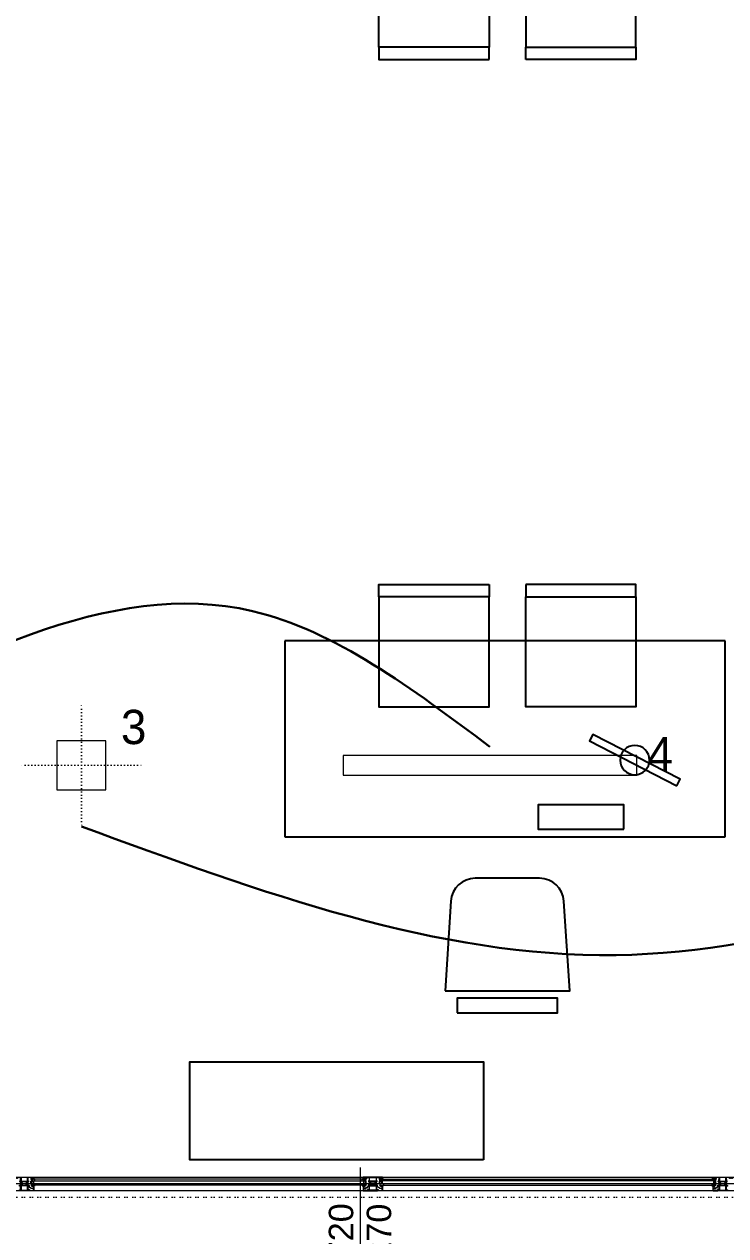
# Model space of a CAD drawing. Extents: x -2012 to 34975, y -1043 to 8321.
# Drawn here: x 31013.4 to 31300.1, y 2411.8 to 2906.6 of the extents above; entities that cross this region are included whole.
import ezdxf
from ezdxf.enums import TextEntityAlignment as Align

# ---------------------------------------------------------------- set-up
doc = ezdxf.new("R2010")
doc.units = 0
doc.header["$LTSCALE"] = 25
doc.linetypes.add('DOT2', pattern=[0.125, 0, -0.125])
doc.layers.get('0').update_dxf_attribs({"color": 9, "lineweight": 9})
for name, color, linetype, lineweight in [('05', 9, 'Continuous', 9), ('06D', 9, 'Continuous', 9), ('10', 9, 'Continuous', 9), ('15', 9, 'Continuous', 9), ('20', 9, 'DOT2', 9), ('22', 8, 'Continuous', 9), ('31', 9, 'Continuous', 9), ('35', 9, 'Continuous', 9), ('E-KABLO', 7, 'Continuous', 30)]:
    doc.layers.add(name, color=color, linetype=linetype, lineweight=lineweight)
doc.styles.add('Arial', font='arial.ttf', dxfattribs={"height": 2.5})
doc.styles.add('TX-TEXT', font='')
doc.styles.get('TX-TEXT').set_extended_font_data('TrSah Futura Lt BT')

# ---------------------------------------------------------------- blocks, each defined once
blk = doc.blocks.new('AST55M13', base_point=(-120.6, -64.2))
at = {"linetype": 'Continuous'}
for points in [[(-120.6, -63.9), (-120.6, -24.599998), (-120.6, 14.700005, -0.414209), (-120.3, 15), (-115.899996, 15, -0.41421), (-115.6, 14.7), (-115.6, 12.699992, -0.41421), (-116.3, 12, -0.414214), (-116.6, 12.3), (-116.6, 13.1, 0.414214), (-117.1, 13.6), (-118.5, 13.6, 0.414214), (-119, 13.1), (-119, 6.399992, 0.414209), (-118.5, 5.9), (-117.099986, 5.9, 0.414205), (-116.6, 6.4), (-116.6, 7.20001, -0.414204), (-116.3, 7.5, -0.414214), (-115.6, 6.8), (-115.6, 3.7, -0.414214), (-116.1, 3.2), (-116.3, 3.2, -0.414214), (-116.6, 3.5), (-116.6, 4.2, 0.414214), (-116.9, 4.5), (-119, 4.5), (-119, -8.961104, 0.425432), (-117.96186, -9.960376), (-105.788552, -9.511013, 0.403077), (-105.5, -9.211232), (-105.5, -8, -0.414214), (-104.3, -6.8), (-103.392821, -6.8, -0.372826), (-102.403076, -7.657148, -0.456845), (-102.7, -8), (-104, -8, 0.414214), (-104.3, -8.3), (-104.3, -9.700012, 0.414202), (-104, -10), (-100.946604, -10), (-98.338437, -9.302068, -0.70008), (-97.584089, -10.379782), (-97.709916, -10.559482), (-99.43897, -12.27067, -0.607471), (-100.039661, -12.112259, 0.283637), (-100.258255, -11.885421), (-102.095283, -11.393179, 1.229391), (-102.4, -11.895399), (-102.4, -16.105016, 0.585524), (-101.943697, -16.361081), (-100.001669, -15.175658, -0.713652), (-99.56466, -15.537556), (-100.36784, -17.668029, -0.16709), (-100.492251, -17.818266), (-102.4, -18.982765), (-102.4, -30.217235), (-100.492251, -31.381734, -0.16709), (-100.36784, -31.531971), (-99.564658, -33.662449, -0.713657), (-100.001677, -34.024337), (-101.943707, -32.838913, 0.585511), (-102.4, -33.094985), (-102.4, -37.304601, 1.229391), (-102.095283, -37.806821), (-100.258255, -37.314579, 0.283637), (-100.039661, -37.087741, -0.607471), (-99.43897, -36.92933), (-97.709916, -38.640518), (-97.584089, -38.820218, -0.700084), (-98.338445, -39.89793), (-100.946604, -39.2), (-104.000005, -39.2, 0.414209), (-104.3, -39.5), (-104.3, -40.900004, 0.41421), (-104, -41.2), (-102.699997, -41.2, -0.456841), (-102.403076, -41.542851, -0.372826), (-103.39282, -42.4), (-104.3, -42.4, -0.414214), (-105.5, -41.2), (-105.5, -39.988768, 0.403083), (-105.788558, -39.688986), (-117.96186, -39.239624, 0.425432), (-119, -40.238896), (-119, -53.7), (-116.9, -53.7, 0.414214), (-116.6, -53.4), (-116.6, -52.69999, -0.414204), (-116.3, -52.4), (-116.09999, -52.4, -0.414208), (-115.6, -52.9), (-115.6, -56.000007, -0.414213), (-116.300007, -56.7, -0.414207), (-116.6, -56.4), (-116.6, -55.599986, 0.414205), (-117.1, -55.1), (-118.500008, -55.1, 0.414209), (-119, -55.6), (-119, -62.3, 0.414214), (-118.5, -62.8), (-117.1, -62.8, 0.414214), (-116.6, -62.3), (-116.6, -61.499993, -0.414207), (-116.3, -61.2, -0.414214), (-115.6, -61.9), (-115.6, -63.900008, -0.414206), (-115.9, -64.2), (-120.300006, -64.2, -0.414208), (-120.6, -63.9)], [(-99.249717, -12.903653), (-90.785616, -12.903653, 0.131652), (-90.285616, -12.769679), (-88.422218, -11.693846, -0.131652), (-88.272218, -11.653653), (-88.017666, -11.653653, -0.414214), (-87.717666, -11.953653), (-87.717666, -15.553653, -0.414214), (-88.017666, -15.853653), (-88.272218, -15.853653, -0.131646), (-88.422211, -15.813465), (-90.285616, -14.737628, 0.131652), (-90.785616, -14.603653), (-99.249717, -14.603653, 0.131652), (-99.749717, -14.737628), (-101.613115, -15.813461, -0.131646), (-101.763107, -15.853653), (-102.017666, -15.853653, -0.414205), (-102.317666, -15.553662), (-102.317666, -11.953653, -0.414205), (-102.017675, -11.653653), (-101.763115, -11.653653, -0.131652), (-101.613115, -11.693846), (-99.749717, -12.769679, 0.131652), (-99.249717, -12.903653)], [(-99.249717, -36.296347), (-90.785616, -36.296347, -0.131652), (-90.285616, -36.430321), (-88.422218, -37.506154, 0.131643), (-88.272229, -37.546347), (-88.017666, -37.546347, 0.414214), (-87.717666, -37.246347), (-87.717666, -33.646347, 0.414214), (-88.017666, -33.346347), (-88.272218, -33.346347, 0.131652), (-88.422218, -33.386539), (-90.285616, -34.462372, -0.131652), (-90.785616, -34.596347), (-99.249717, -34.596347, -0.131652), (-99.749717, -34.462372), (-101.613115, -33.386539, 0.131652), (-101.763115, -33.346347), (-102.017666, -33.346347, 0.414205), (-102.317666, -33.646338), (-102.317666, -37.246347, 0.414205), (-102.017675, -37.546347), (-101.763115, -37.546347, 0.131649), (-101.613118, -37.506156), (-99.749717, -36.430321, -0.131652), (-99.249717, -36.296347)], [(-85.3, -10), (-81.1, -10), (-76.9, -10), (-76.6, -10.3), (-76.3, -10), (-67.9, -10, 0.414205), (-67.6, -9.700009), (-67.6, -8.491608, -0.365977), (-67.35, -8.195804, 0.365977), (-67.1, -7.9), (-67.1, -6.8, 0.414195), (-67.399981, -6.5), (-68.3, -6.5, 0.36597), (-68.595803, -6.749993, -0.366034), (-68.89166, -7), (-69.3, -7, -0.414202), (-69.6, -6.700012), (-69.6, -6.5, -0.414214), (-68.1, -5), (-65.9, -5, -0.414207), (-65.6, -5.299994), (-65.6, -43.9, -0.414201), (-65.899987, -44.2), (-68.1, -44.2, -0.414214), (-69.6, -42.7), (-69.6, -42.5, -0.414207), (-69.300007, -42.2), (-68.891668, -42.2, -0.366034), (-68.595804, -42.45, 0.365977), (-68.3, -42.7), (-67.4, -42.7, 0.414206), (-67.1, -42.400008), (-67.1, -41.3, 0.365977), (-67.35, -41.004196, -0.365977), (-67.6, -40.708392), (-67.6, -39.5, 0.4142), (-67.899986, -39.2), (-76.3, -39.2), (-76.6, -38.9), (-76.9, -39.2), (-85.3, -39.2, 0.4142), (-85.6, -39.499986), (-85.6, -40.708392, -0.365977), (-85.85, -41.004196, 0.365977), (-86.1, -41.3), (-86.1, -42.4, 0.414199), (-85.800015, -42.7), (-84.9, -42.7, 0.365977), (-84.604196, -42.45, -0.366034), (-84.308332, -42.2), (-83.9, -42.2, -0.414214), (-83.6, -42.5), (-83.6, -42.7, -0.414214), (-85.1, -44.2), (-86.8, -44.2, -0.414214), (-87.6, -43.4), (-87.6, -42.7, 0.414205), (-87.899991, -42.4), (-88.10718, -42.4, -0.372825), (-89.096923, -41.542857, -0.45685), (-88.8, -41.2), (-87.9, -41.2, 0.414198), (-87.6, -40.900016), (-87.6, -39.5, 0.414214), (-87.9, -39.2), (-89.053396, -39.2), (-91.661555, -39.89793, -0.700084), (-92.415911, -38.820218), (-92.290084, -38.640518), (-90.56103, -36.92933, -0.607471), (-89.960339, -37.087741, 0.283637), (-89.741745, -37.314579), (-87.904717, -37.806821, 1.229391), (-87.6, -37.304601), (-87.6, -33.094984, 0.585516), (-88.056297, -32.838916), (-89.998323, -34.024337, -0.713656), (-90.435343, -33.66245), (-89.63216, -31.531971, -0.241095), (-89.507749, -31.381734), (-87.6, -30.217235), (-87.6, -18.982765), (-89.507749, -17.818266, -0.167084), (-89.632158, -17.668036), (-90.43534, -15.537556, -0.713656), (-89.998329, -15.17566), (-88.056303, -16.361081, 0.585518), (-87.6, -16.105021), (-87.6, -11.895399, 1.229391), (-87.904717, -11.393179), (-89.741745, -11.885421, 0.283637), (-89.960339, -12.112259, -0.607471), (-90.56103, -12.27067), (-92.290084, -10.559482), (-92.415911, -10.379782, -0.700084), (-91.661555, -9.30207), (-89.053396, -10), (-87.9, -10, 0.414206), (-87.6, -9.700008), (-87.6, -8.3, 0.414206), (-87.899992, -8), (-88.8, -8, -0.456844), (-89.096924, -7.657149, -0.372825), (-88.107186, -6.8), (-87.9, -6.8, 0.414214), (-87.6, -6.5), (-87.6, -5.800024, -0.414222), (-86.8, -5), (-85.1, -5, -0.414214), (-83.6, -6.5), (-83.6, -6.7, -0.414201), (-83.899987, -7), (-84.308332, -7, -0.366034), (-84.604196, -6.75, 0.365977), (-84.9, -6.5), (-85.8, -6.5, 0.414199), (-86.1, -6.799985), (-86.1, -7.9, 0.365977), (-85.85, -8.195804, -0.365977), (-85.6, -8.491608), (-85.6, -9.7, 0.414214), (-85.3, -10)]]:
    blk.add_lwpolyline(points, format="xyb", close=True, dxfattribs=at)
for points in [[(-119, -24.6), (-119, -37.6), (-104.1, -37.6), (-104.1, -11.6), (-119, -11.6), (-119, -24.6)], [(-76.55, -11.6), (-85.9, -11.6), (-85.9, -37.6), (-67.2, -37.6), (-67.2, -11.6), (-76.55, -11.6)]]:
    blk.add_lwpolyline(points, close=True, dxfattribs=at)
blk = doc.blocks.new('AS25G13', base_point=(534.475891, 569.218076))
at = {"linetype": 'Continuous'}
blk.add_lwpolyline([(554.475892, 593.818076), (554.475892, 574.618076, -0.414213), (554.175891, 574.318077), (553.575892, 574.318076, -0.414213), (553.275891, 574.618077), (553.275892, 574.818076), (550.275892, 574.818076), (550.275892, 572.118076), (550.625892, 571.916004, -0.414213), (550.735699, 571.506195), (549.749855, 569.798664, -0.767327), (549.075893, 569.979252), (549.075892, 575.018076, -0.414213), (550.075891, 576.018077), (552.775892, 576.018076, 0.414213), (553.275892, 576.518077), (553.275892, 592.418076, 0.414213), (552.775892, 592.918077), (546.871944, 592.918076, 0.414213), (545.871944, 591.918078), (545.871944, 584.702506, -0.236642), (544.585327, 582.137556, 0.18958), (541.498237, 577.158525, -0.197358), (540.185462, 575.110574), (538.643454, 574.030849, 0.244575), (537.875891, 572.556375), (537.875892, 569.763782, -0.767327), (536.857591, 569.490929), (535.716084, 571.468076, -0.577351), (535.975892, 571.918076), (536.675892, 571.918076), (536.675892, 572.556375, -0.244575), (537.955162, 575.013831), (539.49717, 576.093557, 0.197358), (540.317654, 577.373526, -0.18958), (543.867808, 583.099413, 0.236642), (544.671943, 584.702506), (544.671944, 585.818076, 0.414213), (544.371944, 586.118076), (543.971944, 586.118076, -0.414213), (543.671943, 586.418077), (543.671944, 586.818076, -0.414213), (543.971944, 587.118076), (544.171944, 587.118076, 0.414213), (544.671944, 587.618077), (544.671944, 591.918076, 0.414213), (543.671945, 592.918077), (536.175892, 592.918076, 0.41421), (535.675892, 592.418082), (535.675892, 591.901674, 0.127549), (535.764127, 591.561462, -0.098841), (537.104101, 587.384163, 0.366972), (537.386354, 587.117731, -0.399303), (537.671943, 586.818828), (537.671944, 586.418076, -0.414213), (537.371943, 586.118077), (536.46398, 586.118076, -0.400156), (535.964546, 586.594267, 0.114883), (534.725891, 590.959305, -0.126996), (534.475891, 591.927552), (534.475892, 593.818076, -0.414213), (534.775892, 594.118076), (554.175892, 594.118076, -0.414213), (554.475892, 593.818076)], format="xyb", close=True, dxfattribs=at)
blk = doc.blocks.new('AS01_16_02', base_point=(27.384856, 2.668764))
at = {"color": 0, "linetype": 'Continuous'}
for points in [[(21.277248, -1.392543, -0.892559), (21.744295, -0.515583), (24.521509, -1.857477, 0.502534), (24.860099, -2.298316, 0.502534), (25.184856, -1.847189), (25.184856, 1.7, 0.155072), (24.261958, 3.275501), (20.430427, 5.552607, -0.865076), (21.019614, 6.583639), (28.412964, 3.675712, -0.696768), (28.399147, 3.019187), (27.721583, 2.785098, 0.319818), (27.384856, 2.312508), (27.384856, 0.05, 0.414214), (27.684856, -0.25), (28.08642, -0.25, 0.396012), (28.385833, 0.03125, -0.682513), (29.272546, 0.315748), (30.127622, -0.734156, -0.172553), (30.284856, -1.176202), (30.284856, -3.723798, -0.172553), (30.127622, -4.165844), (29.272546, -5.215748, -0.682513), (28.385833, -4.93125, 0.396012), (28.08642, -4.65), (27.684856, -4.65, 0.414214), (27.384856, -4.95), (27.384856, -10.2, -0.414214), (27.084856, -10.5), (25.297074, -10.5, -0.18412), (24.964264, -10.373145), (21.227908, -7.040675, -0.881574), (21.79023, -6.223317), (24.51762, -8.055238, 1.121155), (25.184856, -8.202566), (25.184856, -4.921445, 0.698065), (24.633969, -4.152563), (21.277248, -1.392543)], [(27.72879, -3.456066, 0.198912), (27.834856, -3.5), (28.734856, -3.5, 0.414214), (28.884856, -3.35), (28.884856, -1.55, 0.414214), (28.734856, -1.4), (27.834856, -1.4, 0.414214), (27.684856, -1.55), (27.684856, -3.35, 0.198912), (27.72879, -3.456066)]]:
    blk.add_lwpolyline(points, format="xyb", close=True, dxfattribs=at)
blk = doc.blocks.new('p-dograma-catikati')
at = {"layer": '06D', "elevation": 0}
for points in [[(7.13, -680), (854.37, -680)], [(854.37, -685.5), (7.13, -685.5)]]:
    blk.add_lwpolyline(points, dxfattribs=at)
at = {"layer": '10', "ltscale": 1000}
for p, q in [((290.83, -681.68), (290.98, -681.53)), ((290.83, -682.52), (290.83, -681.68)), ((290.98, -682.67), (290.83, -682.52)), ((290.98, -681.53), (291.83, -681.53)), ((290.98, -681.78), (291.08, -681.68)), ((290.98, -682.42), (290.98, -681.78)), ((291.08, -682.52), (290.98, -682.42)), ((291.83, -682.67), (290.98, -682.67)), ((291.08, -681.68), (291.68, -681.68)), ((291.68, -682.52), (291.08, -682.52)), ((291.68, -681.68), (291.68, -682.52)), ((291.83, -681.53), (291.83, -682.67)), ((427.59, -681.53), (426.74, -681.53)), ((426.74, -681.53), (426.74, -682.67)), ((426.74, -682.67), (427.59, -682.67)), ((427.49, -681.68), (426.89, -681.68)), ((426.89, -681.68), (426.89, -682.52)), ((426.89, -682.52), (427.49, -682.52)), ((427.59, -681.78), (427.49, -681.68)), ((427.49, -682.52), (427.59, -682.42)), ((427.74, -681.68), (427.59, -681.53)), ((427.59, -682.42), (427.59, -681.78)), ((427.59, -682.67), (427.74, -682.52)), ((427.74, -682.52), (427.74, -681.68)), ((433.26, -681.68), (433.41, -681.53)), ((433.26, -682.52), (433.26, -681.68)), ((433.41, -682.67), (433.26, -682.52)), ((433.41, -681.53), (434.26, -681.53)), ((433.41, -681.78), (433.51, -681.68)), ((433.41, -682.42), (433.41, -681.78)), ((433.51, -682.52), (433.41, -682.42)), ((434.26, -682.67), (433.41, -682.67)), ((433.51, -681.68), (434.11, -681.68)), ((434.11, -682.52), (433.51, -682.52)), ((434.11, -681.68), (434.11, -682.52)), ((434.26, -681.53), (434.26, -682.67)), ((570.52, -681.53), (569.67, -681.53)), ((569.67, -681.53), (569.67, -682.67)), ((569.67, -682.67), (570.52, -682.67)), ((570.42, -681.68), (569.82, -681.68)), ((569.82, -681.68), (569.82, -682.52)), ((569.82, -682.52), (570.42, -682.52)), ((570.52, -681.78), (570.42, -681.68)), ((570.42, -682.52), (570.52, -682.42)), ((570.67, -681.68), (570.52, -681.53)), ((570.52, -682.42), (570.52, -681.78)), ((570.52, -682.67), (570.67, -682.52)), ((570.67, -682.52), (570.67, -681.68)), ((290.78, -683.1), (290.77, -683.1)), ((291.67, -683.52), (291.69, -683.51)), ((291.73, -683.5), (292, -683.5)), ((292.03, -683.53), (292.03, -683.73)), ((292.06, -683.75), (292.09, -683.75)), ((426.51, -683.75), (426.47, -683.75)), ((426.54, -683.53), (426.54, -683.73)), ((426.83, -683.5), (426.57, -683.5)), ((426.9, -683.52), (426.88, -683.51)), ((427.78, -683.1), (427.79, -683.1)), ((433.22, -683.1), (433.21, -683.1)), ((434.1, -683.52), (434.12, -683.51)), ((434.17, -683.5), (434.43, -683.5)), ((434.46, -683.53), (434.46, -683.73)), ((434.49, -683.75), (434.53, -683.75)), ((569.44, -683.75), (569.41, -683.75)), ((569.47, -683.53), (569.47, -683.73)), ((569.77, -683.5), (569.5, -683.5)), ((569.83, -683.52), (569.82, -683.51)), ((570.72, -683.1), (570.73, -683.1))]:
    blk.add_line(p, q, dxfattribs=at)
for centre, major_axis, start_param, end_param in [((290.77, -683.15), (0.05, 0), 1.571021, 3.466754), ((291.59, -682.54), (1.11, 0), 3.811733, 4.445523), ((290.77, -683.14), (0.0382, 0), 0.62909, 1.300096), ((291.08, -682.86), (-0.391, 0), 0.785447, 1.446401), ((291.59, -680.35), (3.2, 0), 4.537008, 4.882121), ((291.51, -683.06), (-0.529, 0), 1.168071, 1.875789), ((291.73, -683.59), (0.1, 0), 1.57081, 2.088079), ((292, -683.53), (-0.03, 0), 3.141594, 4.712388), ((292.06, -683.73), (-0.03, 0), 0.000001, 1.570795), ((292.09, -683.66), (0.1, 0), -1.570624, -0.201547), ((291.68, -680.55), (-2.97, 0), 1.723745, 1.916715), ((292.98, -683.83), (0.8, 0), 1.91468, 2.940113), ((292.7, -683.12), (0.03, 0), 0.00045, 1.852781), ((292.7, -683.12), (-0.03, 0), 1.914618, 3.141561), ((433.21, -683.15), (0.05, 0), 1.571021, 3.466754), ((434.03, -682.54), (1.11, 0), 3.811733, 4.445523), ((433.21, -683.14), (0.0382, 0), 0.62909, 1.300096), ((433.52, -682.86), (0.391, 0), 3.92704, 4.587994), ((434.03, -680.35), (3.2, 0), 4.537008, 4.882121), ((433.94, -683.06), (-0.529, 0), 1.168071, 1.875789), ((434.17, -683.59), (0.1, 0), 1.57081, 2.088079), ((434.43, -683.53), (0.03, 0), 0.000001, 1.570795), ((434.49, -683.73), (-0.03, 0), 0.000001, 1.570795), ((434.53, -683.66), (0.1, 0), -1.570624, -0.201547), ((434.11, -680.55), (2.97, 0), -1.417848, -1.224878), ((435.41, -683.83), (0.8, 0), 1.91468, 2.940113), ((435.13, -683.12), (0.03, 0), 0.00045, 1.852781), ((435.13, -683.12), (-0.03, 0), 1.914618, 3.141561)]:
    blk.add_ellipse(centre, major_axis=major_axis, ratio=0.909091, start_param=start_param, end_param=end_param, dxfattribs=at)
at = {"layer": '10', "ltscale": 1000, "extrusion": (0, 0, -1)}
for centre, major_axis, start_param, end_param in [((425.87, -683.12), (-0.03, 0), 0.00045, 1.852781), ((425.87, -683.12), (0.03, 0), 1.914618, 3.141561), ((425.59, -683.83), (-0.8, 0), 1.91468, 2.940113), ((426.89, -680.55), (2.97, 0), 1.723745, 1.916715), ((426.47, -683.66), (-0.1, 0), -1.570624, -0.201547), ((426.97, -680.35), (-3.2, 0), 4.537008, 4.882121), ((426.51, -683.73), (0.03, 0), 0.000001, 1.570795), ((426.57, -683.53), (0.03, 0), 3.141594, 4.712388), ((426.83, -683.59), (-0.1, 0), 1.57081, 2.088079), ((427.06, -683.06), (0.529, 0), 1.168071, 1.875789), ((426.97, -682.54), (-1.11, 0), 3.811733, 4.445523), ((427.48, -682.86), (0.391, 0), 0.785447, 1.446401), ((427.79, -683.14), (-0.0382, 0), 0.62909, 1.300096), ((427.79, -683.15), (-0.05, 0), 1.571021, 3.466754), ((568.8, -683.12), (-0.03, 0), 0.00045, 1.852781), ((568.8, -683.12), (0.03, 0), 1.914618, 3.141561), ((568.52, -683.83), (-0.8, 0), 1.91468, 2.940113), ((569.82, -680.55), (-2.97, 0), -1.417848, -1.224878), ((569.41, -683.66), (-0.1, 0), -1.570624, -0.201547), ((569.91, -680.35), (-3.2, 0), 4.537008, 4.882121), ((569.44, -683.73), (0.03, 0), 0.000001, 1.570795), ((569.5, -683.53), (-0.03, 0), 0.000001, 1.570795), ((569.77, -683.59), (-0.1, 0), 1.57081, 2.088079), ((569.99, -683.06), (0.529, 0), 1.168071, 1.875789), ((569.91, -682.54), (-1.11, 0), 3.811733, 4.445523), ((570.42, -682.86), (-0.391, 0), 3.92704, 4.587994), ((570.73, -683.14), (-0.0382, 0), 0.62909, 1.300096), ((570.73, -683.15), (-0.05, 0), 1.571021, 3.466754)]:
    blk.add_ellipse(centre, major_axis=major_axis, ratio=0.909091, start_param=start_param, end_param=end_param, dxfattribs=at)
at = {"layer": '15', "elevation": 0}
for points in [[(290.98, -681.53), (427.59, -681.53), (427.59, -680.73), (290.98, -680.73), (290.98, -681.53)], [(290.98, -682.67), (427.59, -682.67), (427.59, -683.27), (290.98, -683.27), (290.98, -682.67)], [(570.52, -681.53), (433.41, -681.53), (433.41, -680.73), (570.52, -680.73), (570.52, -681.53)], [(570.52, -682.67), (433.41, -682.67), (433.41, -683.27), (570.52, -683.27), (570.52, -682.67)]]:
    blk.add_lwpolyline(points, dxfattribs=at)
at = {"layer": '10', "ltscale": 1000, "yscale": 0.1, "zscale": 0.1}
for name, p, xscale, rotation in [('AST55M13', (284.11, -680), 0.1, 270), ('AST55M13', (434.46, -680), -0.1, 90), ('AS01_16_02', (434.46, -680.5), -0.1, 270), ('AS01_16_02', (569.47, -680.5), 0.1, 90), ('AST55M13', (569.47, -680), 0.1, 270), ('AS25G13', (289.54, -683.5), 0.1, 270), ('AS25G13', (429.03, -683.5), -0.1, 90)]:
    blk.add_blockref(name, p, dxfattribs=dict(at, xscale=xscale, rotation=rotation))
at = {"layer": '10', "ltscale": 1000, "extrusion": (0, 0, -1), "yscale": 0.1, "zscale": -0.1}
for name, p, xscale, rotation in [('AS01_16_02', (-292.03, -680.5), 0.1, 90), ('AS01_16_02', (-426.54, -680.5), -0.1, 270), ('AS25G13', (-431.97, -683.5), -0.1, 90), ('AS25G13', (-571.96, -683.5), 0.1, 270)]:
    blk.add_blockref(name, p, dxfattribs=dict(at, xscale=xscale, rotation=rotation))
blk = doc.blocks.new('m-vw-sandalye-02')
at = {"lineweight": -3, "ltscale": 0.5}
for points in [[(-22.5, 0), (-22.5, -5), (22.5, -5), (22.5, 0)], [(-22.5, -5), (22.5, -5), (22.5, -50), (-22.5, -50)]]:
    blk.add_lwpolyline(points, close=True, dxfattribs=at)
blk = doc.blocks.new('m-vw-sandalye')
at = {"lineweight": -3, "ltscale": 0.5}
blk.add_lwpolyline([(-20.5, 0), (20.5, 0), (20.5, -6), (-20.5, -6)], close=True, dxfattribs=at)
blk.add_lwpolyline([(-25.5, -9), (25.5, -9), (23.11, -45.65, -0.395265), (13.13, -55), (-13.13, -55, -0.395265), (-23.11, -45.65)], format="xyb", close=True, dxfattribs=at)
blk = doc.blocks.new('m-vw-çalışma-p-01')
at = {"lineweight": -3, "ltscale": 0.5}
for p, q in [((11.93, 179.03), (91.93, 179.03)), ((11.93, -0.97), (11.93, 179.03)), ((91.93, 179.03), (91.93, -0.97)), ((91.93, -0.97), (11.93, -0.97))]:
    blk.add_line(p, q, dxfattribs=at)
for points in [[(32.8, 159.16), (35.47, 160.53), (53.74, 124.95), (51.08, 123.58)], [(15, 137.5), (25, 137.5), (25, 102.5), (15, 102.5)]]:
    blk.add_lwpolyline(points, close=True, dxfattribs=at)
blk.add_circle((43.27, 142.05), 6, dxfattribs=at)
at = {"lineweight": -3, "ltscale": 0.5, "xscale": -1, "rotation": 270}
blk.add_blockref('m-vw-sandalye-02', (115, 120), dxfattribs=at)
at = {"lineweight": -3, "rotation": 90}
blk.add_blockref('m-vw-sandalye', (-60, 90), dxfattribs=at)
at = {"lineweight": -3, "ltscale": 0.5, "rotation": 270}
blk.add_blockref('m-vw-sandalye-02', (115, 60), dxfattribs=at)
blk = doc.blocks.new('0_doorno')
blk.add_lwpolyline([(4.5, 0), (12.5, 0)])
blk.add_ellipse((0, 0), major_axis=(-4.5, 0), ratio=0.666667)
at = {"style": 'Arial'}
blk.add_attdef('YUKSEKLIK', text='', height=2, dxfattribs=at).set_placement((5, 5.9), align=Align.TOP_LEFT)
blk.add_attdef('KAPINO', text='', height=1.4, dxfattribs=at).set_placement((-0.019, -0.035), align=Align.MIDDLE)
blk.add_attdef('GENISLIK', text='', height=2, dxfattribs=at).set_placement((5, -1.895), align=Align.BOTTOM_LEFT)
blk = doc.blocks.new('m-çalışma dolap modül')
at = {"lineweight": -3, "ltscale": 0.5}
blk.add_lwpolyline([(0, 40), (120, 40), (120, 0), (0, 0)], close=True, dxfattribs=at)
blk = doc.blocks.new('catikatirevizepergole-krt')
for points in [[(0, 0), (-830, 0), (-830, 1638), (0, 1638)], [(-30, 1638), (-30, 1550), (-800, 1550), (-800, 1638)]]:
    blk.add_lwpolyline(points, close=True)
blk = doc.blocks.new('p-bur-VW-ayd 4')
at = {"linetype": 'ByBlock'}
blk.add_lwpolyline([(-60, -11.5), (60, -11.5), (60, -3.5), (-60, -3.5), (-60, -11.5)], close=True, dxfattribs=at)
at = {"insert": (64.34, 4.06), "char_height": 14, "width": 14.596, "attachment_point": 1, "style": 'TX-TEXT'}
blk.add_mtext('4', dxfattribs=at)
blk = doc.blocks.new('p-bur-vw- aydınlatma 3')
at = {"linetype": 'DOT2', "ltscale": 0.4}
for q in [(0, 25), (-25, 0), (0, -25), (25, 0)]:
    blk.add_line((0, 0), q, dxfattribs=at)
at = {"linetype": 'ByBlock'}
blk.add_lwpolyline([(0, 10), (-10, 10), (-10, -10), (10, -10), (10, 10), (0, 10)], dxfattribs=at)
at = {"insert": (16.13, 22.65), "char_height": 14, "width": 14.596, "attachment_point": 1, "style": 'TX-TEXT'}
blk.add_mtext('3', dxfattribs=at)

msp = doc.modelspace()

# ---------------------------------------------------------------- linework, layer by layer
at = {"layer": '35'}
msp.add_lwpolyline([(31405.84, 3127.5), (31405.84, 3127.5), (30732.84, 3127.5), (30732.84, 2509.5), (30792.84, 2509.5), (30792.84, 2433.2), (31508.84, 2433.2), (31508.84, 2509.5), (31585.34, 2509.5), (31585.34, 3127.5), (31495.84, 3127.5), (31495.84, 3127.5)], close=True, dxfattribs=at)
at = {"layer": 'E-KABLO', "color": 6}
for points in [[(30920.96, 2611.9), (31106.68, 2666.93), (31203.7, 2611.46)], [(31460.84, 2578.96), (31255.23, 2526.42), (31036.78, 2578.96)]]:
    msp.add_spline(points, degree=3, dxfattribs=at)

# ---------------------------------------------------------------- block references
msp.add_blockref('p-dograma-catikati', (30725.34, 3115.7))
at = {"layer": '05', "lineweight": -3, "xscale": -1}
for p, rotation in [((31300.83, 3007.26), 90), ((31120.83, 2562.8), 270)]:
    msp.add_blockref('m-vw-çalışma-p-01', p, dxfattribs=dict(at, rotation=rotation))
at = {"layer": '05', "lineweight": -3, "rotation": 180}
msp.add_blockref('m-çalışma dolap modül', (31201.12, 2482.8), dxfattribs=at)
at = {"layer": '20'}
msp.add_blockref('catikatirevizepergole-krt', (31581.35, 789.5), dxfattribs=at)
at = {"layer": '22'}
ref = msp.add_blockref('0_doorno', (31150.84, 2377.11), dxfattribs=dict(at, xscale=5, yscale=5, zscale=5, rotation=90))
ref.add_attrib('KAPINO', 'D-02', dxfattribs={"layer": '0', "height": 10, "rotation": 90, "style": 'Arial'}).set_placement((31150.84, 2371), align=Align.MIDDLE)
ref.add_attrib('GENISLIK', '720', dxfattribs={"layer": '0', "height": 10, "rotation": 90, "style": 'Arial'}).set_placement((31150.84, 2401.76), align=Align.BOTTOM_LEFT)
ref.add_attrib('YUKSEKLIK', '270', dxfattribs={"layer": '0', "height": 10, "rotation": 90, "style": 'Arial'}).set_placement((31153.34, 2401.59), align=Align.TOP_LEFT)
at = {"layer": '31', "linetype": 'ByBlock'}
for name, p in [('p-bur-vw- aydınlatma 3', (31036.78, 2603.96)), ('p-bur-VW-ayd 4', (31203.7, 2611.46))]:
    msp.add_blockref(name, p, dxfattribs=at)

doc.saveas('drawing.dxf')
